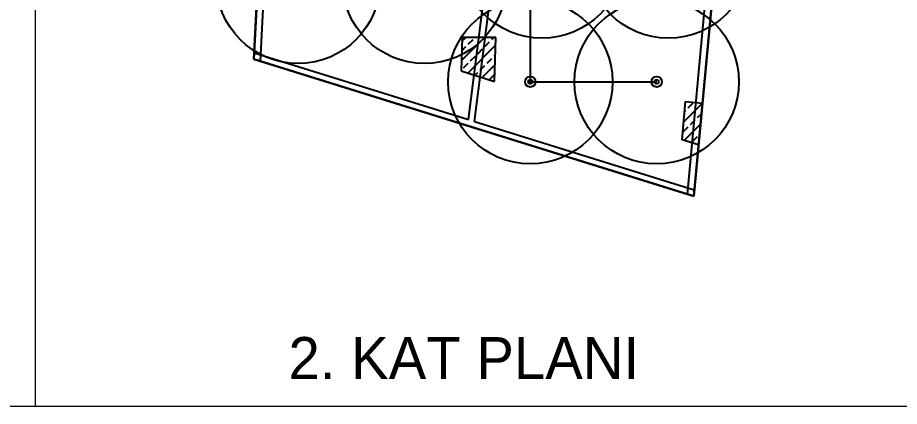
# Model space of a CAD drawing. Header units: centimetres. Extents: x 247996 to 276712, y -458149 to -450648.
# Drawn here: x 254381 to 256474, y -458149 to -457225 of the extents above; entities that cross this region are included whole.
import ezdxf

# ---------------------------------------------------------------- set-up
doc = ezdxf.new("R2010")
doc.units = ezdxf.units.CM
doc.layers.add('ANTED', color=144, linetype='Continuous', lineweight=0)
for name, color, linetype in [('MKDU0', 50, 'Continuous'), ('MTY-SPRINKLER', 15, 'Continuous'), ('MTY-SPRINKLER-BORU', 140, 'Continuous'), ('MTY-SPRINKLER-KORUMA', 8, 'Continuous')]:
    doc.layers.add(name, color=color, linetype=linetype)

# ---------------------------------------------------------------- blocks, each defined once
blk = doc.blocks.new('ASL-SPR-PE')
for radius in [12.5, 5]:
    blk.add_circle((0, 0), radius)

msp = doc.modelspace()

# ---------------------------------------------------------------- linework, layer by layer
at = {"layer": 'ANTED'}
for p, q in [((254422.3, -450649.1), (254422.3, -458149.1)), ((276712.4, -458149.1), (248038.8, -458149.1))]:
    msp.add_line(p, q, dxfattribs=at)
at = {"layer": 'MKDU0', "color": 8, "ltscale": 0.03}
for p, q in [((255985.4, -457650), (256372.6, -453482.7)), ((256372.6, -453482.7), (255985.4, -457650)), ((255970.7, -457645.5), (256133.9, -455889.2)), ((255465.1, -457472.1), (255652.2, -456003.7)), ((255450.6, -457467.6), (255626.2, -456089.2)), ((254998.7, -456189.5), (254941.1, -457324.4)), ((255012.9, -456205.3), (254955.9, -457329.1)), ((254941.1, -457324.4), (254947.4, -457200.7)), ((255435.6, -457272.3), (255433.3, -457352.2)), ((255434, -457327.3), (255489, -457272.3)), ((255435.3, -457281.1), (255444.1, -457272.3)), ((255515.6, -457272.3), (255435.6, -457272.3)), ((255506.4, -457277.4), (255511.5, -457272.3)), ((255512.6, -457376.9), (255515.6, -457272.3)), ((255434.6, -457304.2), (255444.6, -457294.2)), ((255449.1, -457357.1), (255515, -457291.2)), ((255450.2, -457288.6), (255461.5, -457277.4)), ((255489.5, -457294.2), (255500.8, -457283)), ((254941.9, -457309), (255450.6, -457467.6)), ((255455.9, -457327.9), (255467.1, -457316.7)), ((255472.7, -457311.1), (255483.9, -457299.8)), ((255512, -457316.7), (255514.4, -457314.3)), ((254941.1, -457324.4), (255985.4, -457650)), ((255985.4, -457650), (254941.1, -457324.4)), ((255439, -457344.7), (255450.2, -457333.5)), ((255483.3, -457367.8), (255513.7, -457337.4)), ((255495.1, -457333.5), (255506.4, -457322.3)), ((255433.3, -457350.4), (255433.4, -457350.3)), ((255433.3, -457352.2), (255512.6, -457376.9)), ((255466.2, -457362.5), (255472.7, -457356)), ((255478.3, -457350.3), (255489.5, -457339.1)), ((255500.8, -457372.8), (255512, -457361.6)), ((255957.7, -457515.7), (255966.1, -457424.6)), ((255961.6, -457473.2), (256005.9, -457428.9)), ((255966.1, -457424.6), (256006, -457428.3)), ((255972.2, -457440.1), (255983.4, -457428.9)), ((256006, -457428.3), (255996.7, -457527.9)), ((255963.9, -457448.4), (255966.6, -457445.8)), ((255994.7, -457462.6), (256003.6, -457453.7)), ((255465.1, -457472.1), (255986.8, -457634.8)), ((255962.5, -457517.2), (256001.3, -457478.4)), ((255977.8, -457479.4), (255989.1, -457468.2)), ((255961, -457496.3), (255972.2, -457485)), ((255996.7, -457527.9), (255957.7, -457515.7)), ((255983.4, -457518.7), (255994.7, -457507.5))]:
    msp.add_line(p, q, dxfattribs=at)
at = {"layer": 'MTY-SPRINKLER-BORU'}
msp.add_lwpolyline([(255597.5, -457079), (255597.5, -457377.9), (255597.5, -457379), (255602, -457379), (255602, -457377.9), (255897.5, -457377.9)], dxfattribs=at)
at = {"layer": 'MTY-SPRINKLER-KORUMA'}
for centre in [(255625.3, -457079.2), (255925.3, -457079.2), (255046.4, -457139.3), (255346.4, -457139.3), (255597.5, -457377.9), (255897.5, -457377.9)]:
    msp.add_circle(centre, 195, dxfattribs=at)

# ---------------------------------------------------------------- block references
at = {"layer": 'MTY-SPRINKLER'}
for p in [(255597.5, -457377.9), (255897.5, -457377.9)]:
    msp.add_blockref('ASL-SPR-PE', p, dxfattribs=at)

# ---------------------------------------------------------------- texts
at = {"layer": 'MKDU0', "color": 8, "ltscale": 0.03, "insert": (255023.5, -457984.4), "char_height": 100, "attachment_point": 1}
msp.add_mtext_dynamic_manual_height_columns('2. KAT PLANI', width=6918.504, gutter_width=6, heights=[0], dxfattribs=at)

doc.saveas('drawing.dxf')
